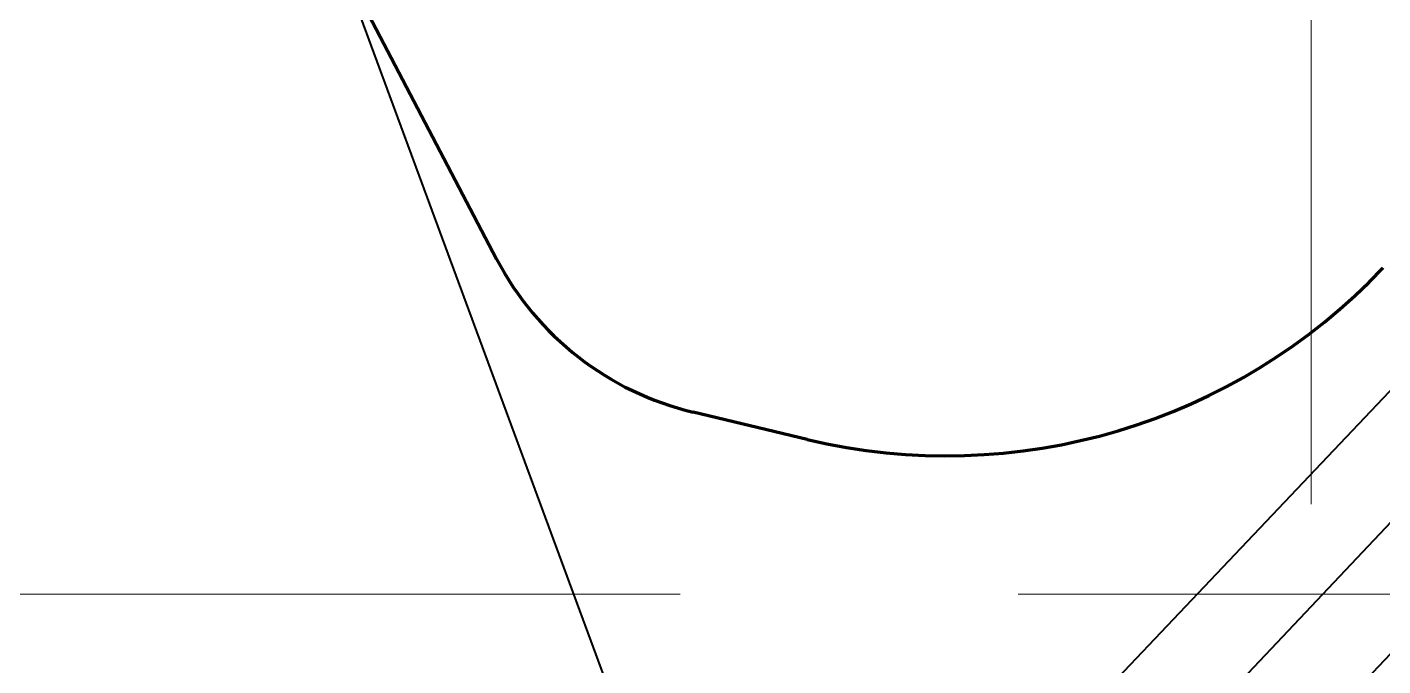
# Model space of a CAD drawing. Header units: inches. Extents: x -5337 to 1057, y 15227 to 19227.
# Drawn here: x -3678.87 to -3633.76, y 16326.6 to 16347.85 of the extents above; entities that cross this region are included whole.
import ezdxf

# ---------------------------------------------------------------- set-up
doc = ezdxf.new("R2010")
doc.units = ezdxf.units.IN
doc.header["$LTSCALE"] = 150
doc.header["$MEASUREMENT"] = 0
doc.linetypes.add('HIDDEN', pattern=[0.375, 0.25, -0.125])
for name, color, linetype in [('COMT-MIN', 84, 'Continuous'), ('CONT-MJR', 84, 'Continuous'), ('grid', 7, 'HIDDEN'), ('Level 28', 7, 'Continuous'), ('STORM', 7, 'Continuous')]:
    doc.layers.add(name, color=color, linetype=linetype)

msp = doc.modelspace()

# ---------------------------------------------------------------- linework, layer by layer
at = {"layer": 'COMT-MIN', "color": 5, "linetype": 'Continuous', "lineweight": 40}
for p, q in [((-3654.877, 16313.243), (-3622.085, 16347.806)), ((-3650.267, 16313.66), (-3620.183, 16345.451)), ((-3645.707, 16314.113), (-3618.281, 16343.095))]:
    msp.add_line(p, q, dxfattribs=at)
at = {"layer": 'CONT-MJR', "color": 5, "linetype": 'Continuous', "lineweight": 70}
for p, q in [((-3668.528, 16350.221), (-3663.25, 16340.132)), ((-3652.917, 16334.136), (-3656.709, 16335.04))]:
    msp.add_line(p, q, dxfattribs=at)
for centre, radius, start, end in [((-3654.389, 16344.767), 10, 207.6133, 256.5855), ((-3648.277, 16353.59), 20, 256.5853, 316.5804)]:
    msp.add_arc(centre, radius, start, end, dxfattribs=at)
at = {"layer": 'grid', "color": 252, "linetype": 'HIDDEN', "lineweight": 0, "ltscale": 0.6}
for p, q in [((-3636.144, 19121.984), (-3636.144, 15630.294)), ((-5232.144, 16328.984), (952.356, 16328.984))]:
    msp.add_line(p, q, dxfattribs=at)
at = {"layer": 'Level 28', "color": 250, "linetype": 'Continuous', "lineweight": 40}
msp.add_line((-3668.528, 16350.221), (-3654.877, 16313.243), dxfattribs=at)
at = {"layer": 'STORM', "color": 5}
for radius, start in [(152.5, 63.04553), (147.5, 63.1106)]:
    msp.add_arc((-3673.826, 16208.874), radius, start, 91.89188, dxfattribs=at)

doc.saveas('drawing.dxf')
